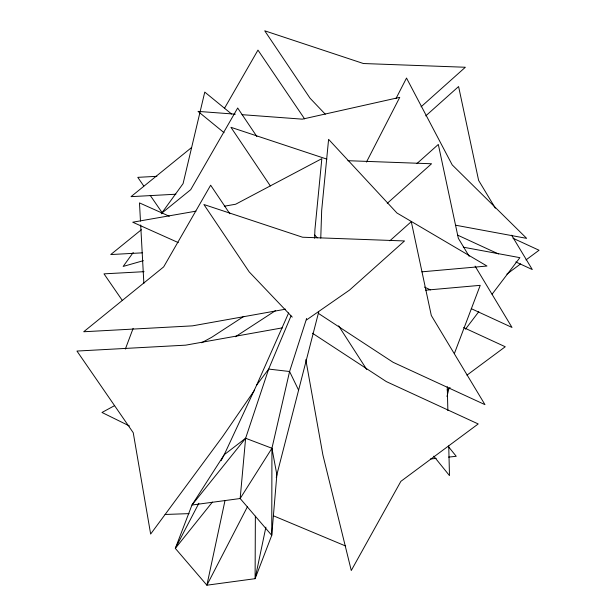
<?xml version="1.0" encoding="UTF-8"?>
<svg xmlns="http://www.w3.org/2000/svg" width="616" height="616" viewBox="0 0 616 616"><rect width="100%" height="100%" fill="white"/><g stroke="black" fill="none" stroke-linecap="round" stroke-linejoin="round"><path stroke-width="0.92" d="M306.622 318.457L289.582 371.51L271.941 448.263L271.741 535.35L255.101 578.686L206.891 585.2L175.321 548.371L191.961 505.028L224.224 454.708L256.672 385.069L288.642 312.936M255.37 516.17L255.101 578.686L265.889 527.165M314.637 238.269L314.922 229.645L321.845 158.643L235.659 204.227L224.324 206.206M320.767 238.13L321.683 210.349L328.598 139.339L396.935 212.997L486.979 266.035L421.922 271.825M291.037 315.9L268.668 369.069L245.622 438.261L240.163 498.521L271.741 535.35L276.869 474.713L318.726 311.865M276.276 477.523L276.869 474.713L271.941 448.263L245.622 438.261L224.224 454.708L221.113 460.668M224.94 500.839L206.891 585.2L247.524 506.545M446.985 396.519L449.049 388.111M125.341 349.08L133.133 328.382M454.4 353.507L480.218 285.339L425.687 290.19M396.019 98.498L406.514 78.055L452.206 164.895L526.649 238.361L455.909 225.271M198.883 503.241L175.321 548.371L212.405 502.071M366.458 162.077L399.753 97.351L302.325 119.157L242.034 114.668M224.409 108.447L257.965 50.104L304.581 118.865M271.941 448.263L240.163 498.521L191.961 505.028L245.622 438.261M254.554 390.167L222.569 436.652L150.65 534.057L133.241 432.725L76.954 351.058L185.716 345.153L282.621 327.812M133.233 252.506L123.154 266.435L143.359 260.676M161.238 213.806L183.083 183.622L204.766 92.092L231.578 114.014M256.672 385.069L268.668 369.069L289.582 371.51L298.498 389.943M465.465 329.198L478.786 311.696M492.099 294.194L519.889 257.665L463.301 247.185M421.051 106.822L465.35 67.252L363.401 63.525L264.726 30.8L310.017 98.175L325.263 114.183M425.725 115.908L458.589 86.548L478.617 180.403L495.356 208.208M416.878 163.602L438.315 144.452L458.343 238.307L469.176 256.295M387.256 203.326L431.554 163.756L347.878 160.699M389.843 240.802L411.28 221.66L431.308 315.507L484.969 404.65L393.108 362.3L318.364 313.367M191.561 147.54L131.031 196.65L175.868 194.217M141.387 229.699L110.749 254.554L142.234 252.845M161.569 213.329L190.706 189.682L237.684 108.008L256.872 136.536M506.883 274.112L520.666 263.879M526.025 259.906L539.046 250.242L513.043 238.261M447.054 389.936L450.119 387.664M466.959 375.159L505.251 346.754L463.648 327.573M306.575 319.904L349.503 290.105L404.52 240.956L302.564 237.229L203.888 204.512L249.187 271.879L292.261 317.125M243.774 316.408L211.75 337.26L201.617 342.758M235.412 336.752L275.444 310.68M114.645 405.598L101.986 412.474L129.437 425.972M285.616 309.178L192.477 325.856L83.714 331.755L163.671 266.89L210.649 185.208L229.837 213.744M195.996 211.157L132.725 222.207L178.294 242.604M430.445 458.997L436.174 458.404M448.594 457.103L456.24 456.302L448.987 447.332M156.872 176.315L137.791 177.346L143.744 185.986M144.059 271.679L103.996 273.851L122.391 300.554M165.08 514.476L189.066 513.621M235.335 114.168L198.005 111.388L224.078 132.709M326.888 159.128L230.931 127.304L270.362 185.955M273.435 515.8L345.699 546.038M169.277 216.239L139.486 202.903L140.471 221.113M457.75 235.189L498.483 253.961M515.815 261.954L532.286 269.546L511.603 235.196M424.478 287.095L430.546 289.89M471.278 308.67L512.004 327.45L475.082 266.112M312.412 333.194L386.348 381.604L478.208 423.954L400.87 481.342L351.274 570.501L322.876 454.877L305.805 359.659M314.661 235.043L317.309 237.83M433.764 456.163L449.48 475.598L448.741 445.945M150.235 195.411L162.139 212.682M338.608 325.825L366.751 369.515M140.687 224.948L143.867 283.414M447.262 386.632L447.863 410.549"/></g></svg>
